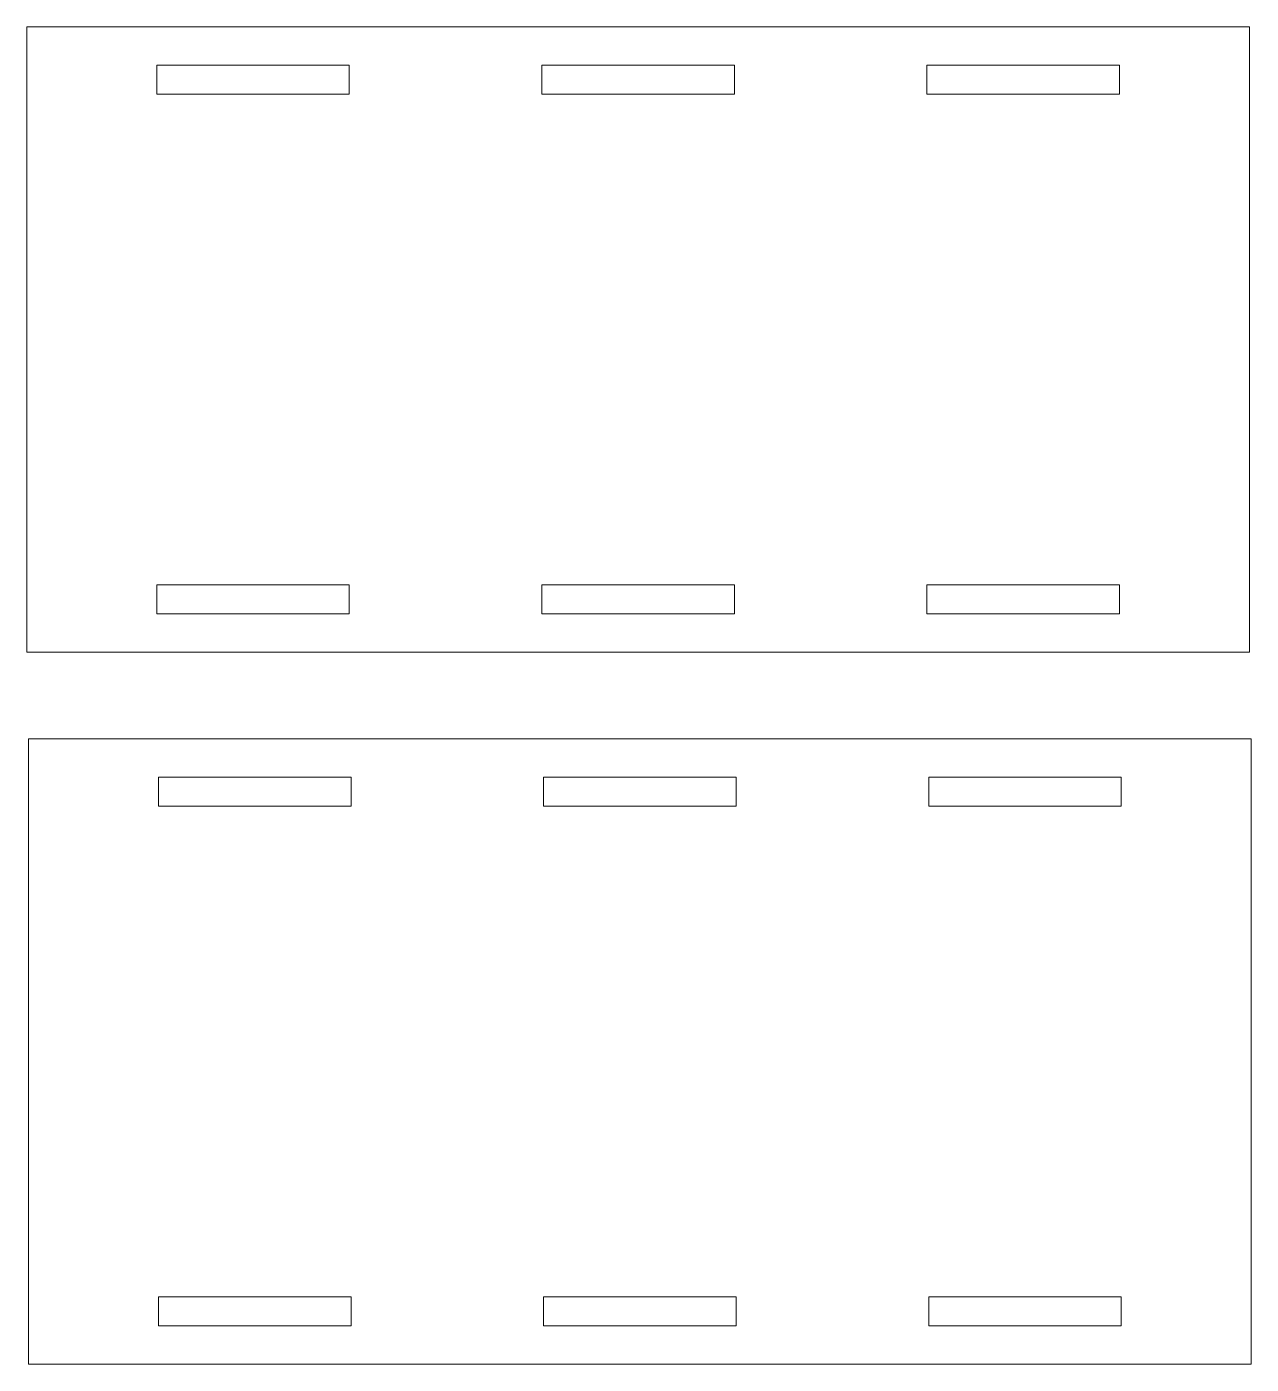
# Model space of a CAD drawing. Header units: inches. Extents: x 0 to 7.4, y 0 to 14.1.
# Drawn here: x 2.44 to 7.45, y 8.63 to 14.1 of the extents above; entities outside this region: 2.
import ezdxf

# ---------------------------------------------------------------- set-up
doc = ezdxf.new("R2010")
doc.units = ezdxf.units.IN
doc.header["$LTSCALE"] = 2
doc.header["$MEASUREMENT"] = 0
doc.styles.add('SLDTEXTSTYLE0', font='TXT', dxfattribs={"width": 0.7})

msp = doc.modelspace()

# ---------------------------------------------------------------- linework, layer by layer
at = {"color": 7, "linetype": 'Continuous', "lineweight": 15}
for p, q in [((2.4393, 14.1029), (7.4393, 14.1029)), ((2.4393, 11.5438), (2.4393, 14.1029)), ((7.4393, 14.1029), (7.4393, 11.5438)), ((2.9708, 13.8273), (2.9708, 13.9454)), ((2.9708, 13.9454), (3.7582, 13.9454)), ((3.7582, 13.9454), (3.7582, 13.8273)), ((4.5456, 13.8273), (4.5456, 13.9454)), ((4.5456, 13.9454), (5.333, 13.9454)), ((5.333, 13.9454), (5.333, 13.8273)), ((6.1205, 13.8273), (6.1205, 13.9454)), ((6.1205, 13.9454), (6.9079, 13.9454)), ((6.9079, 13.9454), (6.9079, 13.8273)), ((3.7582, 13.8273), (2.9708, 13.8273)), ((5.333, 13.8273), (4.5456, 13.8273)), ((6.9079, 13.8273), (6.1205, 13.8273)), ((2.9708, 11.8194), (3.7582, 11.8194)), ((2.9708, 11.7013), (2.9708, 11.8194)), ((3.7582, 11.8194), (3.7582, 11.7013)), ((4.5456, 11.8194), (5.333, 11.8194)), ((4.5456, 11.7013), (4.5456, 11.8194)), ((5.333, 11.8194), (5.333, 11.7013)), ((6.1205, 11.7013), (6.1205, 11.8194)), ((6.1205, 11.8194), (6.9079, 11.8194)), ((6.9079, 11.8194), (6.9079, 11.7013)), ((3.7582, 11.7013), (2.9708, 11.7013)), ((5.333, 11.7013), (4.5456, 11.7013)), ((6.9079, 11.7013), (6.1205, 11.7013)), ((7.4393, 11.5438), (2.4393, 11.5438)), ((2.4466, 11.1901), (7.4466, 11.1901)), ((2.4466, 8.631), (2.4466, 11.1901)), ((7.4466, 11.1901), (7.4466, 8.631)), ((2.9781, 10.9145), (2.9781, 11.0326)), ((2.9781, 11.0326), (3.7655, 11.0326)), ((3.7655, 11.0326), (3.7655, 10.9145)), ((4.5529, 10.9145), (4.5529, 11.0326)), ((4.5529, 11.0326), (5.3403, 11.0326)), ((5.3403, 11.0326), (5.3403, 10.9145)), ((6.1277, 10.9145), (6.1277, 11.0326)), ((6.1277, 11.0326), (6.9151, 11.0326)), ((6.9151, 11.0326), (6.9151, 10.9145)), ((3.7655, 10.9145), (2.9781, 10.9145)), ((5.3403, 10.9145), (4.5529, 10.9145)), ((6.9151, 10.9145), (6.1277, 10.9145)), ((2.9781, 8.9066), (3.7655, 8.9066)), ((2.9781, 8.7885), (2.9781, 8.9066)), ((3.7655, 8.9066), (3.7655, 8.7885)), ((4.5529, 8.9066), (5.3403, 8.9066)), ((4.5529, 8.7885), (4.5529, 8.9066)), ((5.3403, 8.9066), (5.3403, 8.7885)), ((6.1277, 8.7885), (6.1277, 8.9066)), ((6.1277, 8.9066), (6.9151, 8.9066)), ((6.9151, 8.9066), (6.9151, 8.7885)), ((3.7655, 8.7885), (2.9781, 8.7885)), ((5.3403, 8.7885), (4.5529, 8.7885)), ((6.9151, 8.7885), (6.1277, 8.7885)), ((7.4466, 8.631), (2.4466, 8.631))]:
    msp.add_line(p, q, dxfattribs=at)

# ---------------------------------------------------------------- texts
at = {"color": 7, "linetype": 'Continuous', "char_height": 0.2941, "attachment_point": 1, "style": 'SLDTEXTSTYLE0'}
for s, insert in [('SOLIDWORKS Educational Product.', (0, 0.8203)), ('For Instructional Use Only.', (0, 0.3791))]:
    msp.add_mtext(s, dxfattribs=dict(at, insert=insert))

doc.saveas('drawing.dxf')
